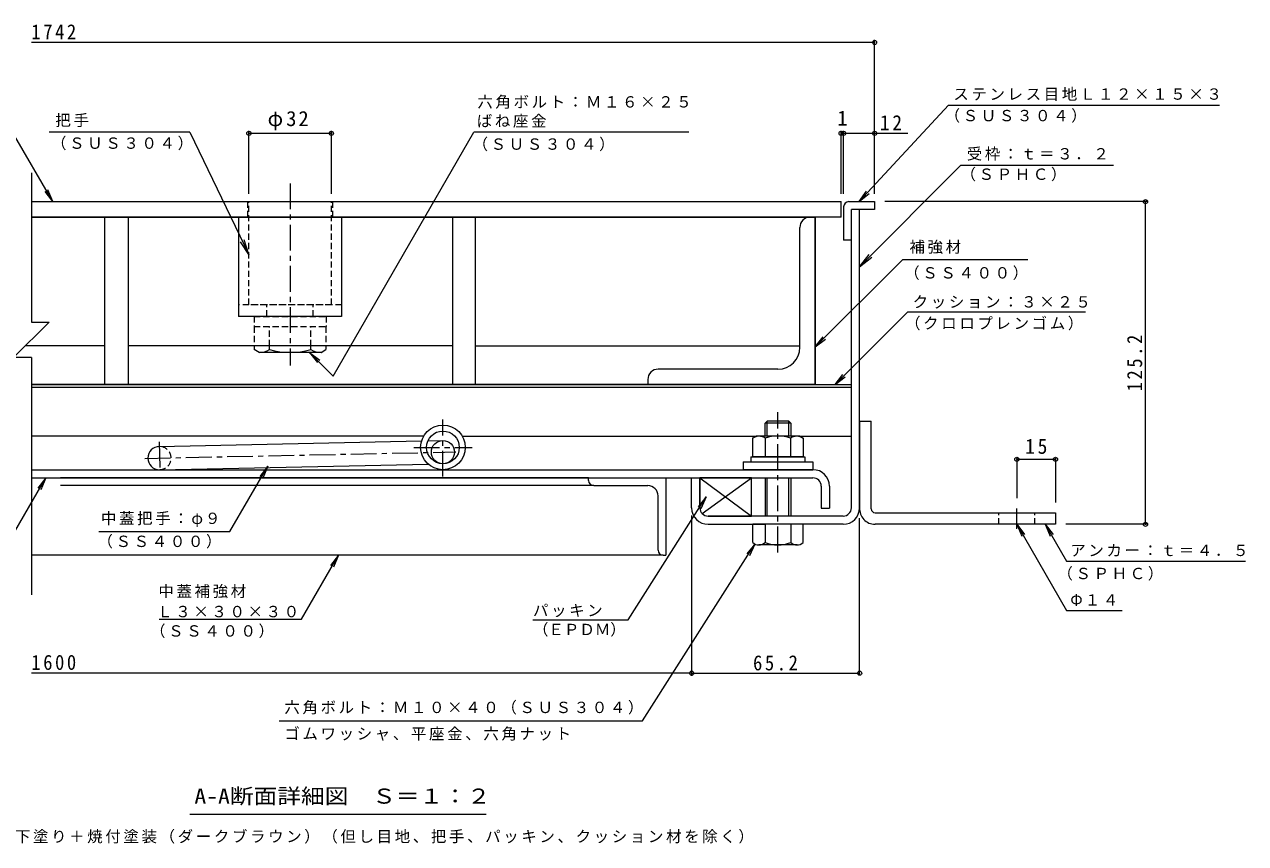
# Model space of a CAD drawing. Units: millimetres on the paper, enlarged 10 times, with parts at other scales. Extents: x -2620 to 2735, y -1962 to 1870.
# Drawn here: x 358 to 2728, y 281 to 1870 of the extents above; entities that cross this region are included whole.
import ezdxf
from ezdxf.enums import TextEntityAlignment as Align

# ---------------------------------------------------------------- set-up
doc = ezdxf.new("R2010")
doc.units = ezdxf.units.MM
doc.header["$LTSCALE"] = 10
doc.header["$PDMODE"] = 32
doc.header["$PDSIZE"] = 8
doc.linetypes.add('CHAIN1', pattern=[8, 5, -1, 1, -1])
doc.linetypes.add('DASHED1', pattern=[1.8, 1.2, -0.6])
for name, color, linetype, lineweight in [('D-1', 2, 'Continuous', 9), ('D-2', 3, 'Continuous', 9), ('D-3', 4, 'Continuous', 9), ('D-5', 7, 'Continuous', 9), ('D-6', 6, 'Continuous', 5), ('D-7', 5, 'Continuous', 5), ('D-8', 5, 'Continuous', 5), ('D-9', 134, 'Continuous', 5), ('D-A', 3, 'Continuous', 9), ('D-B', 6, 'Continuous', 5), ('D-C', 2, 'DASHED1', 9), ('D-D', 4, 'Continuous', 9), ('D-E', 3, 'Continuous', 9), ('D-F', 7, 'Continuous', 9)]:
    doc.layers.add(name, color=color, linetype=linetype, lineweight=lineweight)
doc.styles.add('ＭＳ ゴシック', font='')
doc.styles.get('ＭＳ ゴシック').set_extended_font_data('MS Gothic')

msp = doc.modelspace()

# ---------------------------------------------------------------- linework, layer by layer
at = {"layer": 'D-1'}
for p, q in [((1962.68, 932.23), (1962.68, 1511.23)), ((1978.68, 1511.23), (1962.68, 1511.23)), ((1978.68, 932.23), (1978.68, 1511.23)), ((1668.68, 932.23), (1668.68, 990.23)), ((1946.68, 916.23), (1684.68, 916.23)), ((1684.68, 900.23), (1795.19, 900.23)), ((1946.68, 900.23), (1845.19, 900.23))]:
    msp.add_line(p, q, dxfattribs=at)
msp.add_lwpolyline([(1652.68, 932.23), (1652.68, 990.23), (1668.68, 990.23)], dxfattribs=at)
for centre, radius, start, end in [((1684.68, 932.23), 32, 180, 270), ((1684.68, 932.23), 16, 180, 270), ((1946.68, 932.23), 16, 270, 0), ((1946.68, 932.23), 32, 270, 0)]:
    msp.add_arc(centre, radius, start, end, dxfattribs=at)
at = {"layer": 'D-2'}
for p, q in [((371.65, 1526.23), (1942.68, 1526.23)), ((1942.68, 1496.23), (1942.68, 1526.23)), ((1942.68, 1496.23), (371.65, 1496.23))]:
    msp.add_line(p, q, dxfattribs=at)
at = {"layer": 'D-2', "linetype": 'DASHED1'}
for p, q in [((791.19, 1526.23), (791.19, 1496.23)), ((956.19, 1526.23), (956.19, 1496.23))]:
    msp.add_line(p, q, dxfattribs=at)
at = {"layer": 'D-2', "linetype": 'CHAIN1'}
for p, q in [((1170.18, 992.74), (1170.18, 1103.72)), ((1113.44, 1049.48), (1226.93, 1049.48))]:
    msp.add_line(p, q, dxfattribs=at)
at = {"layer": 'D-2'}
for radius in [43.25, 31.75]:
    msp.add_circle((1170.18, 1049.48), radius, dxfattribs=at)
at = {"layer": 'D-3'}
for p, q in [((1957.69, 1526.23), (2007.69, 1526.23)), ((2007.69, 1526.23), (2007.69, 1511.23)), ((1947.69, 1516.23), (1947.69, 1451.23)), ((1962.68, 1451.23), (1962.68, 1511.23)), ((2007.69, 1511.23), (1962.69, 1511.23)), ((1962.68, 1451.23), (1947.69, 1451.23))]:
    msp.add_line(p, q, dxfattribs=at)
msp.add_arc((1957.69, 1516.23), 10, 90, 180, dxfattribs=at)
at = {"layer": 'D-5'}
for p, q in [((2151.23, 1713.63), (1977.72, 1526.23)), ((2151.23, 1713.63), (2677.07, 1713.63)), ((413.44, 1526.23), (335.23, 1660.98)), ((679.35, 1660.98), (406.1, 1660.98)), ((679.35, 1660.98), (793.68, 1423.41)), ((957.32, 1187.95), (1230.42, 1660.98)), ((1647.41, 1660.98), (1230.42, 1660.98)), ((2175.08, 1597.18), (1978.68, 1400.1)), ((2175.08, 1597.18), (2471.42, 1597.18)), ((413.44, 1526.23), (398.18, 1546.03)), ((413.44, 1526.23), (403.82, 1549.31)), ((1977.72, 1526.23), (1992.16, 1546.63)), ((1977.72, 1526.23), (1996.95, 1542.2)), ((793.68, 1423.41), (777.26, 1448.52)), ((793.68, 1423.41), (784.31, 1451.91)), ((1978.68, 1400.1), (1996.91, 1423.93)), ((1978.68, 1400.1), (2002.45, 1418.41)), ((2305.18, 1413.33), (2061.63, 1413.33)), ((2072.1, 1312.24), (1931.09, 1171.23)), ((2072.1, 1312.24), (2416.63, 1312.24)), ((1892.68, 1244.38), (1912.52, 1259.6)), ((911.54, 1233.73), (926.76, 1213.9)), ((1931.09, 1171.23), (1946.31, 1191.07)), ((1931.09, 1171.23), (1950.92, 1186.45)), ((830.2, 1012.88), (814.93, 993.08)), ((830.2, 1012.88), (820.58, 989.81)), ((303.31, 824.4), (399.56, 990.23)), ((399.56, 990.23), (384.29, 970.43)), ((399.56, 990.23), (389.94, 967.15)), ((1529.44, 715.11), (1681.17, 953.21)), ((1681.17, 953.21), (1665.1, 934.06)), ((1681.17, 953.21), (1670.6, 930.55)), ((2283.69, 900.23), (2293.25, 877.13)), ((2283.69, 900.23), (2298.9, 880.39)), ((2283.69, 900.23), (2380.1, 733.24)), ((2338.98, 900.23), (2380.1, 829.02)), ((2338.98, 900.23), (2348.55, 877.13)), ((2338.98, 900.23), (2354.2, 880.39)), ((1557.22, 519.1), (1775.64, 861.85)), ((1775.64, 861.85), (1759.57, 842.71)), ((1775.64, 861.85), (1765.07, 839.2)), ((895.48, 716.28), (967.42, 840.23)), ((967.42, 840.23), (952.16, 820.43)), ((967.42, 840.23), (957.8, 817.15)), ((2380.1, 829.02), (2727.54, 829.02)), ((619.38, 716.28), (895.48, 716.28)), ((1344.88, 715.11), (1529.44, 715.11)), ((2380.1, 733.24), (2488.15, 733.24)), ((852.35, 519.1), (1557.22, 519.1)), ((1254.2, 336.89), (679.2, 336.89))]:
    msp.add_line(p, q, dxfattribs=at)
for points in [[(2061.63, 1413.33), (1892.68, 1244.38), (1907.9, 1264.22)], [(957.32, 1187.95), (911.54, 1233.73), (931.37, 1218.51)], [(502.8, 885.96), (756.53, 885.96), (830.2, 1012.88)]]:
    msp.add_lwpolyline(points, dxfattribs=at)
at = {"layer": 'D-6'}
for p, q in [((371.65, 1171.23), (1962.68, 1171.23)), ((371.65, 1166.23), (1962.68, 1166.23)), ((1132.8, 1071.23), (371.65, 1071.23)), ((1207.57, 1071.23), (1777.68, 1071.23)), ((1862.68, 1071.23), (1962.68, 1071.23)), ((619.71, 1051.22), (1128.75, 1061.87)), ((1141.06, 1062.12), (1169.71, 1062.72)), ((620.66, 1006.23), (1141.48, 1017.12)), ((1170.18, 1017.72), (1170.66, 1017.73)), ((1668.68, 990.23), (1668.68, 932.23)), ((1673.2, 921.09), (1768.68, 990.23))]:
    msp.add_line(p, q, dxfattribs=at)
at = {"layer": 'D-6', "linetype": 'CHAIN1'}
for p, q in [((619.53, 1060.23), (620.78, 1000.35)), ((591.67, 1028.13), (1195.47, 1040.76))]:
    msp.add_line(p, q, dxfattribs=at)
at = {"layer": 'D-6'}
msp.add_lwpolyline([(1684.68, 916.23), (1768.68, 916.23), (1768.68, 990.23), (1668.68, 990.23), (1768.68, 916.23)], dxfattribs=at)
msp.add_circle((1170.18, 1040.23), 22.5, dxfattribs=at)
msp.add_arc((620.19, 1028.73), 22.5, 90, 270, dxfattribs=at)
at = {"layer": 'D-6', "linetype": 'DASHED1'}
msp.add_arc((620.19, 1028.73), 22.5, 270, 90, dxfattribs=at)
at = {"layer": 'D-7'}
for p, q in [((773.69, 1496.23), (773.69, 1303.73)), ((973.69, 1496.23), (973.69, 1303.73)), ((973.69, 1303.73), (773.69, 1303.73)), ((1799.25, 1100.23), (1795.19, 1096.17)), ((1845.19, 1096.17), (1795.19, 1096.17)), ((1795.19, 1071.23), (1795.19, 1096.17)), ((1841.13, 1100.23), (1799.25, 1100.23)), ((1799.25, 1071.23), (1799.25, 1100.23)), ((1841.13, 1100.23), (1845.19, 1096.17)), ((1841.13, 1071.23), (1841.13, 1100.23)), ((1845.19, 1096.17), (1845.19, 1072.73)), ((1845.19, 1096.17), (1845.19, 1071.23)), ((1795.19, 990.23), (1795.19, 916.23)), ((1799.25, 916.23), (1799.25, 990.23)), ((1841.13, 916.23), (1841.13, 990.23)), ((1845.19, 990.23), (1845.19, 916.23)), ((1869.19, 900.23), (1771.19, 900.23)), ((1771.19, 864.7), (1771.19, 900.23)), ((1795.19, 900.23), (1795.19, 864.7)), ((1845.19, 900.23), (1845.19, 864.7)), ((1869.19, 864.7), (1869.19, 900.23)), ((1857.19, 860.23), (1783.19, 860.23))]:
    msp.add_line(p, q, dxfattribs=at)
at = {"layer": 'D-7', "linetype": 'DASHED1'}
for p, q in [((973.69, 1326.23), (773.69, 1326.23)), ((828.69, 1303.73), (828.69, 1326.23)), ((918.69, 1303.73), (918.69, 1326.23))]:
    msp.add_line(p, q, dxfattribs=at)
at = {"layer": 'D-7', "linetype": 'CHAIN1'}
msp.add_line((1820.18, 845.84), (1820.18, 1117.89), dxfattribs=at)
at = {"layer": 'D-7', "color": 2, "lineweight": 9}
for p, q in [((1771.11, 1067.43), (1777.68, 1071.23)), ((1771.11, 1067.43), (1771.11, 1031.23)), ((1862.68, 1071.23), (1777.68, 1071.23)), ((1795.65, 1067.43), (1795.65, 1031.23)), ((1844.72, 1067.43), (1844.72, 1031.23))]:
    msp.add_line(p, q, dxfattribs=at)
at = {"layer": 'D-7', "color": 134}
for p, q in [((1752.68, 1021.23), (1887.68, 1021.23)), ((1752.68, 1021.23), (1752.68, 1006.23)), ((1887.68, 1021.23), (1887.68, 1006.23)), ((1887.68, 1006.23), (1752.68, 1006.23))]:
    msp.add_line(p, q, dxfattribs=at)
at = {"layer": 'D-7', "color": 6}
for p, q in [((1767.68, 1031.23), (1767.68, 1021.23)), ((1767.68, 1021.23), (1872.68, 1021.23))]:
    msp.add_line(p, q, dxfattribs=at)
at = {"layer": 'D-7', "color": 2, "lineweight": 9}
msp.add_lwpolyline([(1862.68, 1071.23), (1869.26, 1067.43), (1869.26, 1031.23), (1771.11, 1031.23)], dxfattribs=at)
at = {"layer": 'D-7', "color": 6}
msp.add_lwpolyline([(1767.68, 1031.23), (1872.68, 1031.23), (1872.68, 1021.23)], dxfattribs=at)
at = {"layer": 'D-7', "color": 2, "lineweight": 9}
for centre, radius, start, end in [((1785.59, 1042.35), 28.97, 94.38438, 120), ((1782.61, 1047.03), 24.21, 57.42749, 88.18784), ((1820.18, 990.03), 81.2, 72.41188, 107.5881), ((1857.76, 1047.03), 24.21, 91.81215, 122.57249), ((1854.78, 1042.35), 28.97, 59.99998, 85.6156)]:
    msp.add_arc(centre, radius, start, end, dxfattribs=at)
at = {"layer": 'D-7'}
for centre, radius, start, end in [((1783.19, 878.56), 18.33, 229.1022, 310.89809), ((1820.18, 932.31), 72.08, 249.70546, 290.29454), ((1857.19, 878.56), 18.33, 229.10191, 310.8978)]:
    msp.add_arc(centre, radius, start, end, dxfattribs=at)
at = {"layer": 'D-8'}
for p, q in [((371.65, 1496.23), (1892.68, 1496.23)), ((1892.68, 1496.23), (1892.68, 1171.23)), ((1892.68, 1171.23), (371.65, 1171.23))]:
    msp.add_line(p, q, dxfattribs=at)
at = {"layer": 'D-9'}
for p, q in [((1882.68, 1496.23), (1892.68, 1496.23)), ((1862.68, 1243.73), (1862.68, 1476.23)), ((804.18, 1246.23), (804.18, 1239.36)), ((813.73, 1233.85), (804.18, 1239.36)), ((933.69, 1233.73), (813.93, 1233.73)), ((833.69, 1239.22), (833.69, 1246.23)), ((913.69, 1239.22), (913.69, 1246.23)), ((933.69, 1233.73), (943.19, 1239.22)), ((943.19, 1246.23), (943.19, 1239.22)), ((1820.18, 1201.23), (1587.68, 1201.23)), ((1567.68, 1181.23), (1567.68, 1171.23))]:
    msp.add_line(p, q, dxfattribs=at)
at = {"layer": 'D-9', "linetype": 'DASHED1'}
for p, q in [((804.18, 1283.73), (804.18, 1246.23)), ((833.69, 1246.23), (833.69, 1283.73)), ((913.69, 1246.23), (913.69, 1283.73)), ((943.19, 1283.73), (943.19, 1246.23))]:
    msp.add_line(p, q, dxfattribs=at)
at = {"layer": 'D-9'}
msp.add_lwpolyline([(1567.68, 1171.23), (1892.68, 1171.23), (1892.68, 1496.23)], dxfattribs=at)
for centre, radius, start, end in [((1882.68, 1476.23), 20, 90, 180), ((814.97, 1268.24), 34.53, 267.86055, 302.81094), ((873.68, 1382.33), 148.6, 254.38446, 285.61554), ((932.4, 1268.24), 34.53, 237.18906, 272.13945), ((1820.18, 1243.73), 42.5, 270, 0), ((1587.68, 1181.23), 20, 90, 180)]:
    msp.add_arc(centre, radius, start, end, dxfattribs=at)
at = {"layer": 'D-A'}
for p, q in [((371.65, 1006.23), (1888.18, 1006.23)), ((371.65, 990.23), (1888.18, 990.23)), ((1904.18, 974.23), (1904.18, 931.23)), ((1920.18, 974.23), (1920.18, 931.23)), ((1904.18, 931.23), (1920.18, 931.23))]:
    msp.add_line(p, q, dxfattribs=at)
for radius in [32, 16]:
    msp.add_arc((1888.18, 974.23), radius, 0, 90, dxfattribs=at)
at = {"layer": 'D-B'}
for p, q in [((1452.68, 990.23), (428.18, 990.23)), ((1462.68, 975.23), (428.18, 975.23)), ((1452.68, 990.23), (1602.68, 990.23)), ((1452.68, 985.23), (1452.68, 990.23)), ((1462.68, 975.23), (1567.68, 975.23)), ((1602.68, 990.23), (1602.68, 840.23)), ((1587.68, 850.23), (1587.68, 955.23)), ((1597.68, 840.23), (371.65, 840.23)), ((1597.68, 840.23), (1602.68, 840.23))]:
    msp.add_line(p, q, dxfattribs=at)
for centre, radius, start, end in [((1462.68, 985.23), 10, 180, 270), ((1567.68, 955.23), 20, 0, 90), ((1597.68, 850.23), 10, 180, 270)]:
    msp.add_arc(centre, radius, start, end, dxfattribs=at)
at = {"layer": 'D-C', "linetype": 'CHAIN1'}
msp.add_line((873.93, 1561.41), (873.93, 1208.1), dxfattribs=at)
at = {"layer": 'D-C'}
for p, q in [((793.68, 1526.23), (953.69, 1526.23)), ((793.68, 1326.23), (793.68, 1526.23)), ((953.69, 1326.23), (953.69, 1526.23)), ((953.69, 1326.23), (793.68, 1326.23))]:
    msp.add_line(p, q, dxfattribs=at)
at = {"layer": 'D-C', "color": 134, "lineweight": 5}
for p, q in [((803.68, 1303.73), (943.68, 1303.73)), ((943.68, 1303.73), (943.68, 1283.73))]:
    msp.add_line(p, q, dxfattribs=at)
msp.add_lwpolyline([(803.68, 1303.73), (803.68, 1283.73), (943.68, 1283.73)], dxfattribs=at)
at = {"layer": 'D-D'}
for p, q in [((514.35, 1246.23), (359.65, 1246.23)), ((1188.52, 1246.23), (559.35, 1246.23)), ((1233.52, 1246.23), (1862.68, 1246.23))]:
    msp.add_line(p, q, dxfattribs=at)
at = {"layer": 'D-E', "color": 2}
for p, q in [((559.35, 1496.23), (559.35, 1171.23)), ((1233.52, 1496.23), (1188.52, 1496.23)), ((1233.52, 1171.23), (1233.52, 1496.23)), ((559.35, 1171.23), (514.35, 1171.23))]:
    msp.add_line(p, q, dxfattribs=at)
at = {"layer": 'D-E'}
for p, q in [((1978.68, 1100.23), (1978.68, 932.23)), ((1978.68, 1100.23), (2001.18, 1100.23)), ((2001.19, 930.23), (2001.18, 1100.23)), ((2008.69, 922.73), (2358.69, 922.73)), ((2358.69, 922.73), (2358.69, 900.23)), ((2358.69, 900.23), (2008.69, 900.23))]:
    msp.add_line(p, q, dxfattribs=at)
at = {"layer": 'D-E', "linetype": 'CHAIN1'}
msp.add_line((2283.69, 891.5), (2283.69, 930.94), dxfattribs=at)
at = {"layer": 'D-E', "linetype": 'DASHED1'}
for p, q in [((2248.69, 900.23), (2248.69, 922.73)), ((2318.69, 900.23), (2318.69, 922.73))]:
    msp.add_line(p, q, dxfattribs=at)
at = {"layer": 'D-E', "color": 2}
for points in [[(514.35, 1171.23), (514.35, 1496.23), (559.35, 1496.23)], [(1188.52, 1496.23), (1188.52, 1171.23), (1233.52, 1171.23)]]:
    msp.add_lwpolyline(points, dxfattribs=at)
at = {"layer": 'D-E'}
for radius, start in [(30, 176.17647), (7.5, 180.00027)]:
    msp.add_arc((2008.69, 930.23), radius, start, 270, dxfattribs=at)
at = {"layer": 'D-F'}
for p, q in [((2007.69, 1835.11), (371.65, 1835.11)), ((2007.69, 1541.23), (2007.69, 1840.11)), ((793.68, 1541.23), (793.68, 1663.85)), ((793.68, 1658.85), (953.69, 1658.85)), ((953.69, 1541.23), (953.69, 1663.85)), ((1942.68, 1541.23), (1942.68, 1663.85)), ((1942.68, 1658.85), (1947.69, 1658.85)), ((1947.69, 1541.23), (1947.69, 1663.85)), ((1947.69, 1658.85), (2072.04, 1658.85)), ((371.65, 1581.99), (371.65, 1292.64)), ((2536.31, 1526.23), (2027.69, 1526.23)), ((2533.31, 900.23), (2533.31, 1526.23)), ((371.65, 1223.82), (337.24, 1223.82)), ((371.65, 1223.82), (371.65, 763.69)), ((2283.69, 1029.48), (2283.69, 950.94)), ((2283.69, 1026.48), (2358.69, 1026.48)), ((2358.69, 1029.48), (2358.69, 942.73)), ((1652.68, 917.23), (1652.68, 606.33)), ((1978.68, 608.33), (1978.68, 912.23)), ((2536.31, 900.23), (2378.69, 900.23)), ((1652.68, 611.33), (371.65, 611.33)), ((1652.68, 611.33), (1978.68, 611.33))]:
    msp.add_line(p, q, dxfattribs=at)
msp.add_lwpolyline([(371.65, 1292.64), (406.06, 1292.64), (337.24, 1223.82)], dxfattribs=at)
for p in [(2007.69, 1835.11), (793.68, 1658.85), (953.69, 1658.85), (1942.68, 1658.85), (1947.69, 1658.85), (2007.69, 1658.85), (2533.31, 1526.23), (2283.69, 1026.48), (2358.69, 1026.48), (2533.31, 900.23), (1652.68, 611.33), (1978.68, 611.33)]:
    msp.add_point(p, dxfattribs=at)

# ---------------------------------------------------------------- texts
at = {"layer": 'D-5', "style": 'ＭＳ ゴシック'}
msp.add_text('（ＥＰＤＭ）', height=21.99, dxfattribs=at).set_placement((1344.88, 678.54), align=Align.BOTTOM_LEFT)
at = {"layer": 'D-5', "color": 2, "style": 'ＭＳ ゴシック', "width": 1.15}
msp.add_text('A-A断面詳細図\u3000Ｓ＝１：２', height=29.33, dxfattribs=at).set_placement((687.95, 349.39), align=Align.BOTTOM_LEFT)
at = {"layer": 'D-5', "char_height": 21.99, "attachment_point": 7, "style": 'ＭＳ ゴシック'}
for s, insert in [('\\T1.17;六角ボルト：Ｍ１６×２５', (1236.95, 1706.34)), ('\\T1.17;ステンレス目地Ｌ１２×１５×３', (2160.43, 1721.8)), ('\\T1.17;（ＳＵＳ３０４）', (2143.59, 1679.36)), ('\\T1.17;把手', (418.19, 1670.82)), ('\\T1.17;ばね座金', (1235.9, 1669.61)), ('\\T1.17;（ＳＵＳ３０４）', (409.78, 1625.92)), ('\\T1.17;（ＳＵＳ３０４）', (1227.64, 1624.05)), ('\\T1.17;受枠：ｔ＝３．２', (2186.58, 1605.73)), ('\\T1.17;（ＳＰＨＣ）', (2174.42, 1565.59)), ('\\T1.17;補強材', (2075.38, 1424.8)), ('\\T1.17;（ＳＳ４００）', (2065.18, 1374.28)), ('\\T1.17;クッション：３×２５', (2081.65, 1318.57)), ('\\T1.17;（クロロプレンゴム）', (2066.83, 1276.47)), ('\\T1.17;中蓋把手：φ９', (506.52, 894.85)), ('\\T1.17;（ＳＳ４００）', (499.88, 853.31)), ('\\T1.17;アンカー：ｔ＝４．５', (2387.4, 837.54)), ('\\T1.17;（ＳＰＨＣ）', (2362.42, 790.94)), ('\\T1.17;中蓋補強材', (618.09, 756.78)), ('\\T1.17;Φ１４', (2387.4, 741.76)), ('\\T1.17;Ｌ３×３０×３０', (615.75, 719.59)), ('\\T1.17;パッキン', (1344.88, 719.93)), ('\\T1.17;（ＳＳ４００）', (601.91, 679.45)), ('\\T1.17;六角ボルト：Ｍ１０×４０（ＳＵＳ３０４）', (862.5, 531.12)), ('\\T1.17;ゴムワッシャ、平座金、六角ナット', (862.5, 480.29)), ('\\T1.17;表面処理：下塗り＋焼付塗装（ダークブラウン）（但し目地、把手、パッキン、クッション材を除く）', (164.2, 280.76))]:
    msp.add_mtext(s, dxfattribs=dict(at, insert=insert))
at = {"layer": 'D-F', "color": 2, "style": 'ＭＳ ゴシック'}
msp.add_text('1', height=29.33, dxfattribs=at).set_placement((1935.18, 1664.85), align=Align.BOTTOM_LEFT)
at = {"layer": 'D-F', "color": 2, "char_height": 29.33, "attachment_point": 7, "style": 'ＭＳ ゴシック'}
for s, insert in [('\\T1.28;\\W0.9;1742', (371.65, 1841.11)), ('\\T1.19;φ32', (829.94, 1664.85)), ('\\T1.27;\\W0.95;12', (2017.96, 1664.85)), ('\\T1.27;\\W0.95;15', (2299.94, 1036.48)), ('\\T1.28;\\W0.9;1600', (371.65, 617.33)), ('\\T1.28;\\W0.9;65.2', (1771.93, 616.33))]:
    msp.add_mtext(s, dxfattribs=dict(at, insert=insert))
at = {"layer": 'D-F', "color": 2, "insert": (2527.31, 1158.23), "char_height": 29.33, "attachment_point": 7, "rotation": 90, "style": 'ＭＳ ゴシック'}
msp.add_mtext('\\T1.28;\\W0.9;125.2', dxfattribs=at)

doc.saveas('drawing.dxf')
